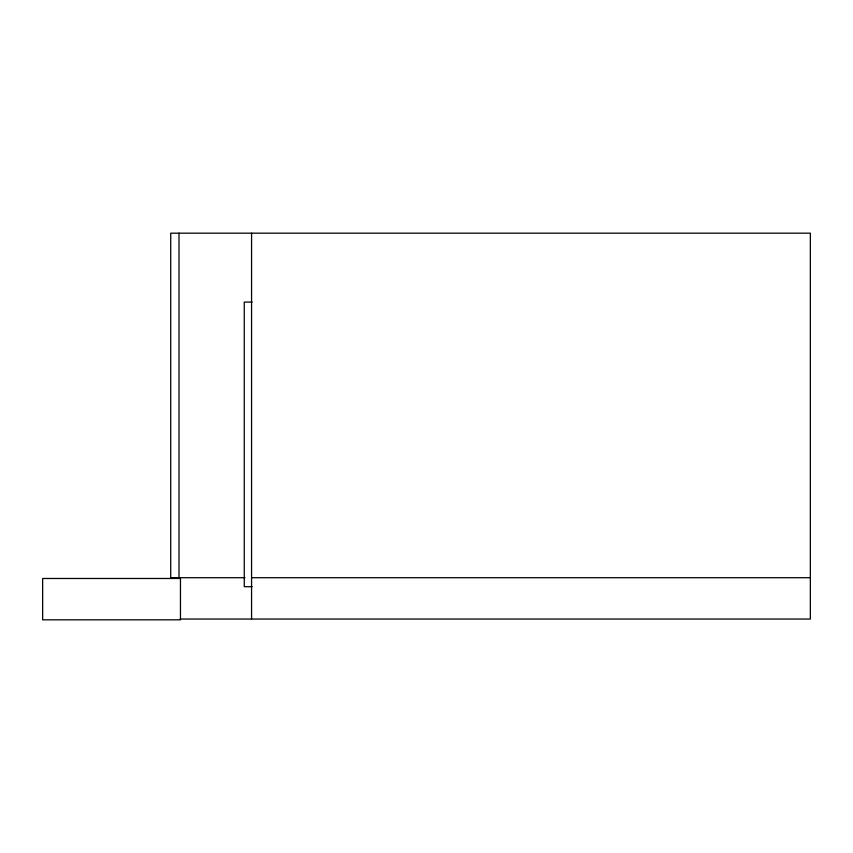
<?xml version="1.0" encoding="UTF-8"?>
<svg xmlns="http://www.w3.org/2000/svg" width="853" height="853" viewBox="0 0 853 853"><rect width="100%" height="100%" fill="white"/><g stroke="black" fill="none" stroke-linecap="round" stroke-linejoin="round"><path stroke-width="1.28" d="M252.147 302.079L244.267 302.079L244.267 586.693L252.147 586.693M244.971 577.705L170.728 577.705L170.728 233.178L810.35 233.178L810.35 619.043L180.26 619.043M251.571 577.705L810.35 577.705M251.571 233.178L251.571 619.043M179.002 233.178L179.002 577.705M180.463 578.483L42.65 578.483L42.65 619.822L180.463 619.822L180.463 578.483"/></g></svg>
